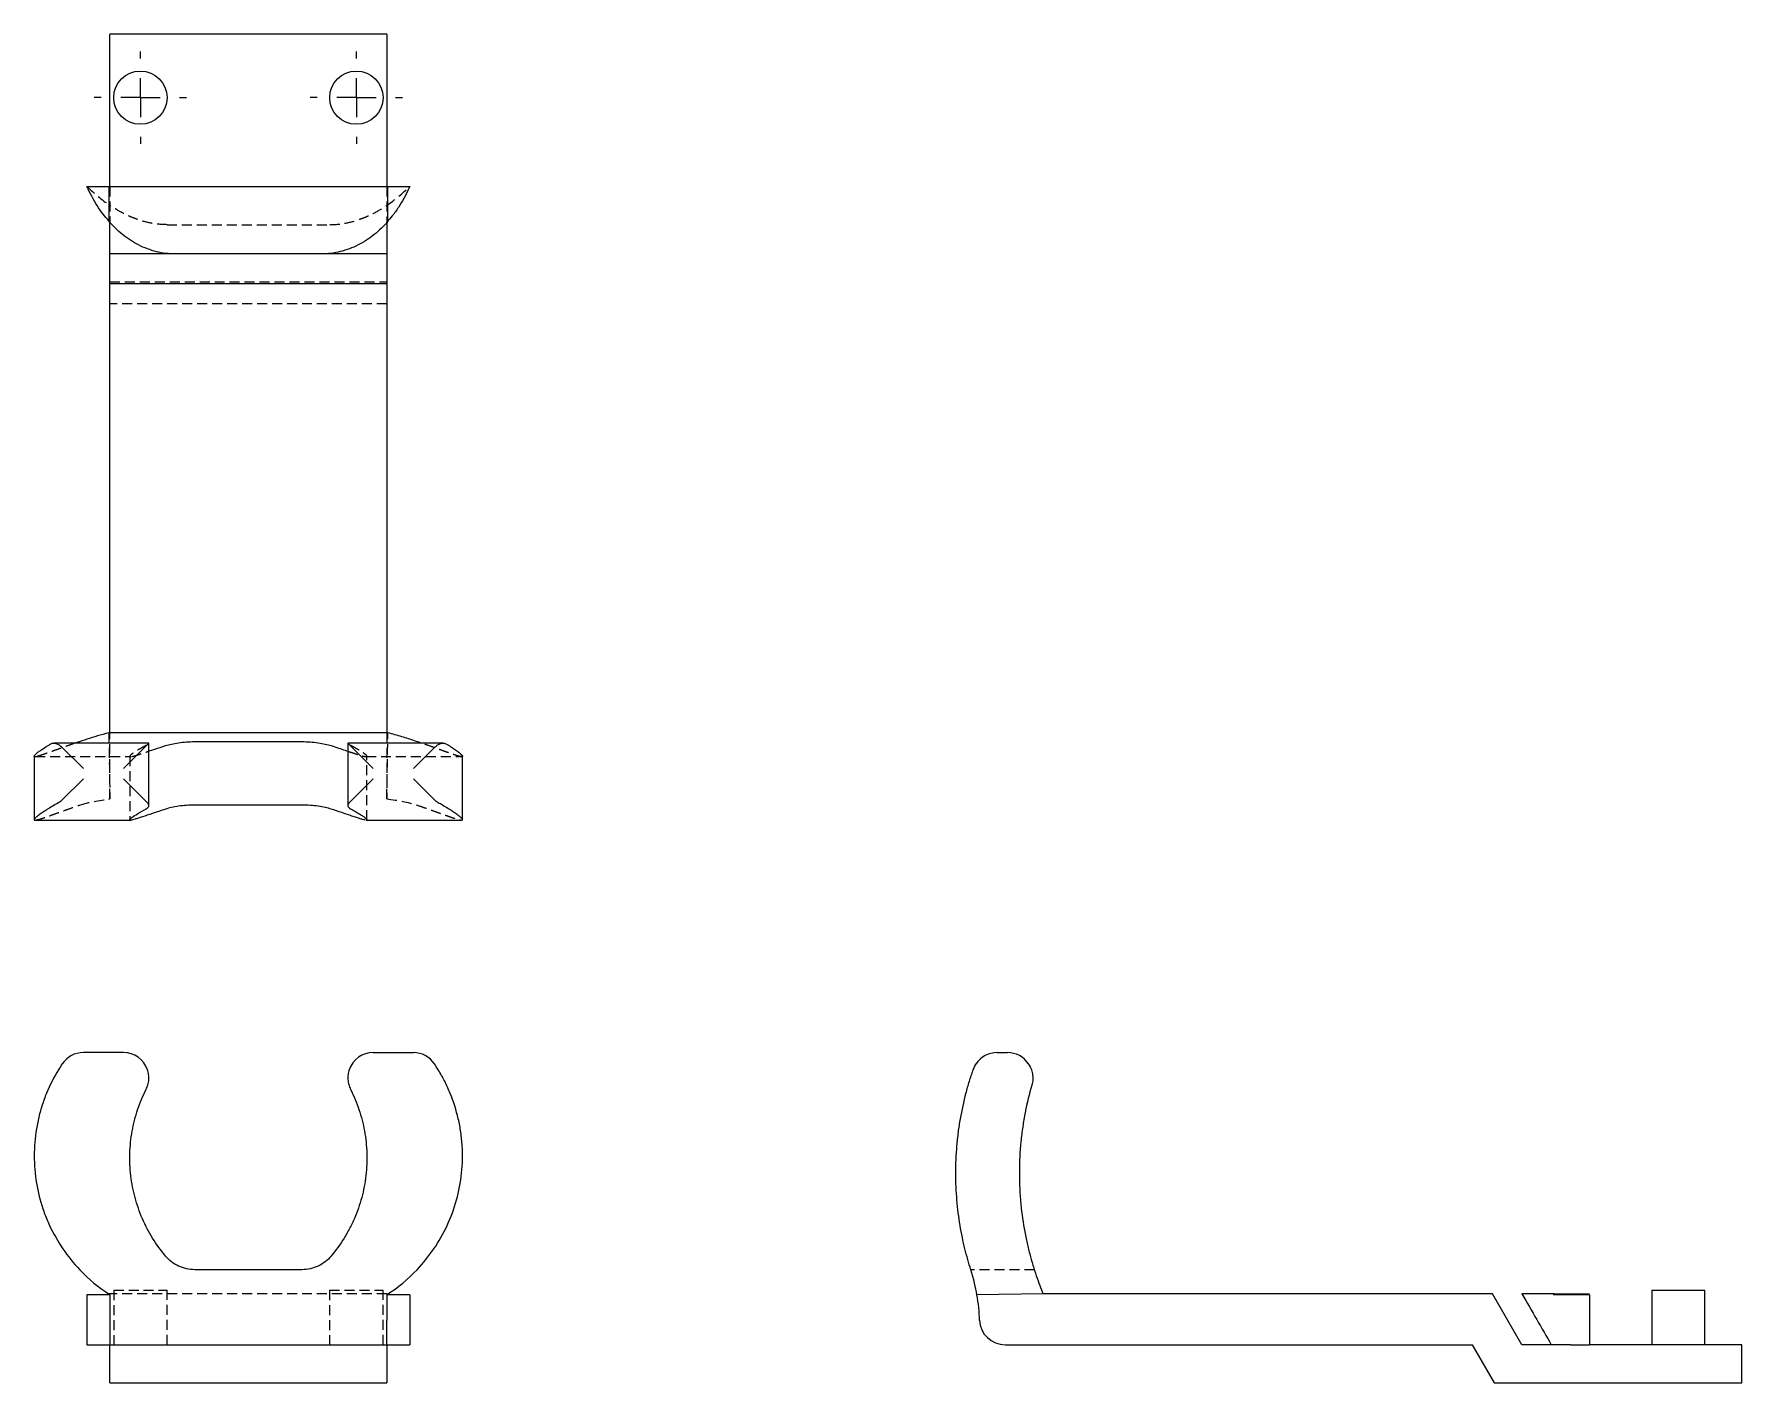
# Model space of a CAD drawing. Header units: millimetres. Extents: x 56 to 273, y 36 to 208.
import ezdxf

# ---------------------------------------------------------------- set-up
doc = ezdxf.new("R2010")
doc.units = ezdxf.units.MM
doc.linetypes.add('HIDDEN', pattern=[1.905, 1.27, -0.635])
doc.layers.add('10', color=7, linetype='Continuous')

# ---------------------------------------------------------------- blocks, each defined once
blk = doc.blocks.new('SW_CENTERMARKSYMBOL_0')
at = {"layer": '10', "color": 0}
for p, q in [((0, 5), (0, 5.89)), ((0, 0), (0, 2.5)), ((-5, 0), (-5.89, 0)), ((0, 0), (-2.5, 0)), ((0, 0), (0, -2.5)), ((0, 0), (2.5, 0)), ((5, 0), (5.89, 0)), ((0, -5), (0, -5.89))]:
    blk.add_line(p, q, dxfattribs=at)
blk = doc.blocks.new('SW_CENTERMARKSYMBOL_1')
at = {"layer": '10', "color": 0}
for p, q in [((0, 5), (0, 5.89)), ((0, 0), (0, 2.5)), ((-5, 0), (-5.89, 0)), ((0, 0), (-2.5, 0)), ((0, 0), (0, -2.5)), ((0, 0), (2.5, 0)), ((5, 0), (5.89, 0)), ((0, -5), (0, -5.89))]:
    blk.add_line(p, q, dxfattribs=at)

msp = doc.modelspace()

# ---------------------------------------------------------------- linework, layer by layer
at = {"color": 7, "linetype": 'Continuous', "lineweight": 25}
for p, q in [((100.62, 208), (65.38, 208)), ((65.38, 188.61), (65.38, 208)), ((100.62, 208), (100.62, 188.61)), ((62.47, 188.61), (65.24, 188.61)), ((65.24, 188.61), (100.76, 188.61)), ((65.24, 188.61), (65.24, 184.17)), ((100.76, 184.17), (100.76, 188.61)), ((100.76, 188.61), (103.53, 188.61)), ((65.38, 180.03), (65.38, 184.03)), ((100.62, 184.03), (100.62, 180.03)), ((73.72, 180.03), (65.38, 180.03)), ((65.38, 176.29), (65.38, 180.03)), ((92.28, 180.03), (73.72, 180.03)), ((100.62, 180.03), (92.28, 180.03)), ((100.62, 180.03), (100.62, 176.29)), ((65.38, 176.29), (100.62, 176.29)), ((65.38, 119.11), (65.38, 176.29)), ((100.62, 176.29), (100.62, 119.11)), ((70.34, 117.8), (58.24, 117.8)), ((65.38, 119.11), (65.24, 119.11)), ((100.62, 119.11), (65.38, 119.11)), ((67.11, 114.57), (70.34, 117.8)), ((70.34, 109.86), (70.34, 117.8)), ((76.18, 117.99), (89.82, 117.99)), ((95.66, 117.8), (95.66, 109.86)), ((107.76, 117.8), (95.66, 117.8)), ((95.66, 117.8), (98.89, 114.57)), ((100.62, 119.11), (100.76, 119.11)), ((55.76, 116.15), (55.76, 108.06)), ((59.32, 117.25), (62.01, 114.57)), ((103.99, 114.57), (106.68, 117.25)), ((110.24, 108.07), (110.24, 116.15)), ((62.01, 113.26), (59.32, 110.58)), ((70.16, 110.21), (67.11, 113.26)), ((98.89, 113.26), (95.84, 110.21)), ((106.68, 110.58), (103.99, 113.26)), ((89.82, 109.91), (76.18, 109.91)), ((55.88, 108), (68.03, 108)), ((97.97, 108), (110.13, 108)), ((67.11, 78.42), (62.01, 78.42)), ((98.89, 78.42), (103.99, 78.42)), ((178.26, 78.42), (179.57, 78.42)), ((89.82, 50.8), (76.18, 50.8)), ((261.53, 48.2), (261.53, 41.25)), ((261.53, 48.2), (268.31, 48.2)), ((268.31, 41.25), (268.31, 48.2)), ((62.47, 47.62), (62.47, 41.25)), ((65.38, 47.62), (65.38, 44.36)), ((100.62, 47.62), (100.62, 44.36)), ((103.53, 47.62), (103.53, 41.25)), ((184.11, 47.72), (175.69, 47.62)), ((241.29, 47.72), (184.11, 47.72)), ((245.03, 41.25), (241.29, 47.72)), ((249.17, 47.72), (253.61, 47.72)), ((253.61, 47.62), (253.61, 41.25)), ((65.38, 44.36), (65.38, 41.25)), ((100.62, 41.25), (100.62, 44.36)), ((65.38, 41.25), (100.62, 41.25)), ((65.38, 36.4), (65.38, 41.25)), ((100.62, 41.25), (100.62, 36.4)), ((179.26, 41.25), (238.69, 41.25)), ((238.69, 41.25), (241.49, 36.4)), ((251.22, 41.25), (245.03, 41.25)), ((273, 41.25), (253.61, 41.25)), ((273, 36.4), (273, 41.25)), ((65.38, 36.4), (100.62, 36.4)), ((241.49, 36.4), (273, 36.4))]:
    msp.add_line(p, q, dxfattribs=at)
at = {"color": 7, "linetype": 'HIDDEN', "lineweight": 18}
for p, q in [((65.38, 188.61), (65.38, 184.05)), ((100.62, 188.61), (100.62, 184.05)), ((65.38, 184.05), (65.24, 184.23)), ((65.38, 184.03), (65.38, 184.05)), ((72.65, 183.76), (93.35, 183.76)), ((100.76, 184.23), (100.62, 184.05)), ((100.62, 184.05), (100.62, 184.03)), ((65.38, 176.49), (100.62, 176.49)), ((100.62, 173.69), (65.38, 173.69)), ((65.38, 110.69), (65.38, 119.11)), ((100.62, 119.11), (100.62, 110.69)), ((55.89, 116.08), (68.03, 116.08)), ((67.92, 116.13), (67.92, 108.05)), ((97.97, 116.08), (110.12, 116.08)), ((98.08, 108), (98.08, 116.13)), ((182.99, 50.8), (174.91, 50.8)), ((65.87, 48.2), (72.66, 48.2)), ((65.87, 48.2), (65.87, 41.25)), ((72.66, 41.25), (72.66, 48.2)), ((93.34, 48.2), (100.13, 48.2)), ((93.34, 48.2), (93.34, 41.25)), ((100.13, 41.25), (100.13, 48.2)), ((65.38, 47.72), (65.24, 47.72)), ((65.38, 47.62), (65.38, 47.72)), ((100.62, 47.72), (65.38, 47.72)), ((100.62, 47.72), (100.62, 47.62)), ((100.62, 47.72), (100.76, 47.72))]:
    msp.add_line(p, q, dxfattribs=at)
at = {"color": 7, "linetype": 'Continuous', "lineweight": 25}
for centre in [(69.26, 199.92), (96.74, 199.92)]:
    msp.add_circle(centre, 3.39, dxfattribs=at)
for centre, radius, start, end in [((62.01, 75.19), 3.23, 90, 146.1223), ((67.11, 75.19), 3.23, 19.0314, 90), ((98.89, 75.19), 3.23, 90, 160.9686), ((103.99, 75.19), 3.23, 33.8777, 90), ((178.26, 75.19), 3.23, 90, 146.1223), ((179.57, 75.19), 3.23, 33.8777, 90), ((151.81, 43.44), 24.24, 2.1653, 9.9183), ((179.26, 44.48), 3.23, 182.1653, 270)]:
    msp.add_arc(centre, radius, start, end, dxfattribs=at)
at = {"color": 7, "linetype": 'HIDDEN', "lineweight": 18}
for centre, start, end in [((178.26, 75.19), 146.1223, 160.9686), ((179.57, 75.19), 24.761, 33.8777)]:
    msp.add_arc(centre, 3.23, start, end, dxfattribs=at)
for centre, start_param, end_param in [((76.77, 1680.48), 2.560798, 2.569071), ((89.23, 1680.48), 3.714115, 3.722387)]:
    msp.add_ellipse(centre, major_axis=(0, 1867.6), ratio=0.01125, start_param=start_param, end_param=end_param, dxfattribs=at)
at = {"color": 7, "linetype": 'Continuous', "lineweight": 25}
for points, knots in [([(65.24, 184.23), (65, 184.51), (64.47, 185.13), (63.75, 186.18), (63.05, 187.36), (62.67, 188.19), (62.47, 188.61)], [0, 0, 0, 0, 0.212346, 0.470784, 0.734598, 1, 1, 1, 1]), ([(103.53, 188.61), (103.34, 188.2), (102.96, 187.39), (102.28, 186.22), (101.56, 185.16), (101.01, 184.52), (100.76, 184.23)], [0, 0, 0, 0, 0.257671, 0.515325, 0.779659, 1, 1, 1, 1]), ([(73.72, 180.03), (72.9, 180.03), (72.1, 180.13), (70.93, 180.42), (70.54, 180.54), (69.78, 180.83), (69.4, 180.99), (68.68, 181.36), (68.33, 181.56), (67.65, 182), (67.32, 182.24), (66.36, 183), (65.78, 183.56), (65.24, 184.18)], [0, 0, 0, 0, 0.25, 0.25, 0.375, 0.375, 0.5, 0.5, 0.625, 0.625, 0.75, 0.75, 1, 1, 1, 1]), ([(100.76, 184.18), (100.22, 183.56), (99.64, 183), (98.69, 182.24), (98.36, 182.01), (97.68, 181.57), (97.32, 181.36), (96.24, 180.81), (95.48, 180.53), (93.92, 180.13), (93.1, 180.03), (92.28, 180.03)], [0, 0, 0, 0, 0.25, 0.25, 0.375, 0.375, 0.5, 0.5, 0.75, 0.75, 1, 1, 1, 1]), ([(55.77, 116.15), (55.77, 116.16), (55.75, 116.19), (55.85, 116.3), (56.05, 116.5), (56.39, 116.75), (56.91, 117.13), (57.45, 117.46), (57.79, 117.67)], [0, 0, 0, 0, 0.05581, 0.221505, 0.387206, 0.557523, 0.72785, 1, 1, 1, 1]), ([(57.79, 117.67), (57.9, 117.74), (58.02, 117.78), (58.26, 117.81), (58.39, 117.79), (58.66, 117.72), (58.79, 117.66), (59.06, 117.49), (59.19, 117.38), (59.32, 117.25)], [0, 0, 0, 0, 0.25, 0.25, 0.5, 0.5, 0.75, 0.75, 1, 1, 1, 1]), ([(65.24, 119.11), (64.75, 118.98), (63.79, 118.71), (62.45, 118.29), (61.51, 117.98), (61.05, 117.82), (60.98, 117.8)], [0, 0, 0, 0, 0.311177, 0.622359, 0.94229, 1, 1, 1, 1]), ([(70.34, 116.77), (70.59, 116.86), (71.2, 117.07), (72, 117.33), (72.47, 117.48)], [0, 0, 0, 0, 0.409731, 1, 1, 1, 1]), ([(72.47, 117.48), (72.69, 117.55), (72.94, 117.62), (73.49, 117.74), (73.8, 117.8), (74.44, 117.89), (74.77, 117.93), (75.46, 117.97), (75.82, 117.99), (76.18, 117.99)], [0, 0, 0, 0, 0.25, 0.25, 0.5, 0.5, 0.75, 0.75, 1, 1, 1, 1]), ([(89.82, 117.99), (90.18, 117.99), (90.53, 117.97), (91.22, 117.93), (91.56, 117.89), (92.2, 117.8), (92.5, 117.74), (93.06, 117.62), (93.31, 117.55), (93.53, 117.48)], [0, 0, 0, 0, 0.25, 0.25, 0.5, 0.5, 0.75, 0.75, 1, 1, 1, 1]), ([(93.53, 117.48), (93.85, 117.38), (94.49, 117.17), (95.19, 116.93), (95.55, 116.81), (95.66, 116.77)], [0, 0, 0, 0, 0.4051383, 0.8102606, 1, 1, 1, 1]), ([(105.01, 117.8), (104.73, 117.9), (103.95, 118.16), (102.55, 118.61), (101.36, 118.94), (100.76, 119.11)], [0, 0, 0, 0, 0.229749, 0.612904, 1, 1, 1, 1]), ([(106.68, 117.25), (106.81, 117.38), (106.94, 117.49), (107.21, 117.66), (107.34, 117.72), (107.61, 117.79), (107.74, 117.81), (107.98, 117.78), (108.1, 117.74), (108.21, 117.67)], [0, 0, 0, 0, 0.25, 0.25, 0.5, 0.5, 0.75, 0.75, 1, 1, 1, 1]), ([(108.21, 117.67), (108.43, 117.54), (108.86, 117.27), (109.37, 116.93), (109.78, 116.63), (110.07, 116.39), (110.22, 116.23), (110.23, 116.17), (110.23, 116.15)], [0, 0, 0, 0, 0.171717, 0.343424, 0.519799, 0.696164, 0.868017, 1, 1, 1, 1]), ([(58.84, 110.21), (58.57, 110.05), (58.03, 109.74), (57.35, 109.32), (56.77, 108.94), (56.31, 108.62), (55.99, 108.36), (55.79, 108.17), (55.74, 108.05), (55.78, 107.99), (55.87, 108), (55.88, 108.01)], [0, 0, 0, 0, 0.119868, 0.239728, 0.362795, 0.485852, 0.605837, 0.725816, 0.849762, 0.973707, 1, 1, 1, 1]), ([(72.47, 109.4), (71.86, 109.2), (71.32, 109.02), (70.33, 108.69), (69.9, 108.54), (69.33, 108.35), (69.16, 108.3), (68.85, 108.2), (68.71, 108.15), (68.34, 108.05), (68.16, 108.01), (68, 108), (67.96, 108), (67.92, 108.03), (67.91, 108.05), (67.96, 108.14), (68.05, 108.23), (68.39, 108.48), (68.62, 108.64), (69.21, 109), (69.57, 109.21), (69.99, 109.43)], [0, 0, 0, 0, 0.125, 0.125, 0.25, 0.25, 0.3125, 0.3125, 0.375, 0.375, 0.5, 0.5, 0.5625, 0.5625, 0.625, 0.625, 0.75, 0.75, 0.875, 0.875, 1, 1, 1, 1]), ([(69.99, 109.43), (70.09, 109.49), (70.17, 109.54), (70.28, 109.66), (70.32, 109.73), (70.34, 109.86), (70.34, 109.93), (70.28, 110.07), (70.23, 110.14), (70.16, 110.21)], [0, 0, 0, 0, 0.25, 0.25, 0.5, 0.5, 0.75, 0.75, 1, 1, 1, 1]), ([(76.18, 109.91), (75.82, 109.91), (75.47, 109.89), (74.78, 109.85), (74.44, 109.81), (73.8, 109.72), (73.5, 109.66), (72.94, 109.54), (72.69, 109.47), (72.47, 109.4)], [0, 0, 0, 0, 0.25, 0.25, 0.5, 0.5, 0.75, 0.75, 1, 1, 1, 1]), ([(93.53, 109.4), (93.31, 109.47), (93.06, 109.54), (92.51, 109.66), (92.2, 109.72), (91.56, 109.81), (91.23, 109.84), (90.54, 109.89), (90.18, 109.91), (89.82, 109.91)], [0, 0, 0, 0, 0.25, 0.25, 0.5, 0.5, 0.75, 0.75, 1, 1, 1, 1]), ([(97.87, 108.01), (97.86, 108.01), (97.79, 108.02), (97.54, 108.08), (97.14, 108.2), (96.63, 108.36), (95.9, 108.61), (94.91, 108.95), (94, 109.25), (93.53, 109.4)], [0, 0, 0, 0, 0.040105, 0.174097, 0.308093, 0.445762, 0.583437, 0.790289, 1, 1, 1, 1]), ([(95.84, 110.21), (95.77, 110.14), (95.72, 110.07), (95.66, 109.93), (95.66, 109.86), (95.68, 109.73), (95.72, 109.67), (95.83, 109.55), (95.91, 109.49), (96.01, 109.43)], [0, 0, 0, 0, 0.25, 0.25, 0.5, 0.5, 0.75, 0.75, 1, 1, 1, 1]), ([(96.01, 109.43), (96.22, 109.32), (96.64, 109.08), (97.16, 108.77), (97.57, 108.51), (97.87, 108.29), (98.05, 108.13), (98.1, 108.04), (98.07, 107.99), (97.99, 108), (97.97, 108.01)], [0, 0, 0, 0, 0.136821, 0.273634, 0.414188, 0.554735, 0.691656, 0.828574, 0.969819, 1, 1, 1, 1]), ([(110.13, 108), (110.13, 108), (110.21, 107.99), (110.25, 108.03), (110.24, 108.12), (110.1, 108.28), (109.84, 108.51), (109.46, 108.78), (108.98, 109.11), (108.4, 109.48), (107.78, 109.85), (107.34, 110.11), (107.16, 110.21)], [0, 0, 0, 0, 0.000989, 0.11562, 0.230251, 0.348392, 0.466537, 0.578681, 0.690831, 0.80576, 0.920697, 1, 1, 1, 1]), ([(58.84, 76.24), (58.26, 75.29), (57.75, 74.29), (57.11, 72.73), (56.92, 72.19), (56.57, 71.11), (56.42, 70.56), (56.03, 68.87), (55.87, 67.73), (55.76, 66.01), (55.75, 65.44), (55.77, 64.28), (55.81, 63.69), (55.99, 61.95), (56.21, 60.81), (56.67, 59.14), (56.84, 58.59), (57.24, 57.5), (57.46, 56.96), (58.19, 55.4), (58.75, 54.41), (60.03, 52.52), (60.75, 51.63), (61.54, 50.8)], [0, 0, 0, 0, 0.125, 0.125, 0.1875, 0.1875, 0.25, 0.25, 0.375, 0.375, 0.4375, 0.4375, 0.5, 0.5, 0.625, 0.625, 0.6875, 0.6875, 0.75, 0.75, 0.875, 0.875, 1, 1, 1, 1]), ([(69.99, 73.74), (70.09, 73.93), (70.17, 74.13), (70.28, 74.55), (70.32, 74.76), (70.34, 75.19), (70.34, 75.41), (70.28, 75.83), (70.23, 76.04), (70.16, 76.24)], [0, 0, 0, 0, 0.25, 0.25, 0.5, 0.5, 0.75, 0.75, 1, 1, 1, 1]), ([(95.84, 76.24), (95.77, 76.04), (95.72, 75.83), (95.66, 75.41), (95.66, 75.2), (95.68, 74.77), (95.72, 74.55), (95.83, 74.14), (95.91, 73.93), (96.01, 73.74)], [0, 0, 0, 0, 0.25, 0.25, 0.5, 0.5, 0.75, 0.75, 1, 1, 1, 1]), ([(104.46, 50.8), (105.25, 51.63), (105.96, 52.51), (107.24, 54.39), (107.8, 55.38), (108.78, 57.48), (109.17, 58.56), (109.79, 60.78), (110.01, 61.92), (110.25, 64.25), (110.27, 65.41), (110.17, 67.13), (110.11, 67.71), (109.95, 68.85), (109.84, 69.42), (109.45, 71.11), (109.11, 72.19), (108.47, 73.75), (108.23, 74.26), (107.73, 75.27), (107.45, 75.76), (107.16, 76.24)], [0, 0, 0, 0, 0.125, 0.125, 0.25, 0.25, 0.375, 0.375, 0.5, 0.5, 0.625, 0.625, 0.6875, 0.6875, 0.75, 0.75, 0.875, 0.875, 0.9375, 0.9375, 1, 1, 1, 1]), ([(174.91, 50.8), (174.64, 51.63), (174.39, 52.51), (173.93, 54.39), (173.72, 55.38), (173.37, 57.48), (173.24, 58.56), (173.05, 60.78), (173, 61.92), (173, 64.25), (173.05, 65.41), (173.2, 67.13), (173.26, 67.71), (173.41, 68.85), (173.5, 69.42), (173.79, 71.11), (174.03, 72.19), (174.43, 73.75), (174.58, 74.26), (174.88, 75.27), (175.04, 75.76), (175.21, 76.24)], [0, 0, 0, 0, 0.125, 0.125, 0.25, 0.25, 0.375, 0.375, 0.5, 0.5, 0.625, 0.625, 0.6875, 0.6875, 0.75, 0.75, 0.875, 0.875, 0.9375, 0.9375, 1, 1, 1, 1]), ([(182.25, 76.99), (182.38, 76.79), (182.49, 76.59), (182.66, 76.16), (182.72, 75.94), (182.79, 75.47), (182.81, 75.24), (182.78, 74.77), (182.74, 74.53), (182.67, 74.29)], [0, 0, 0, 0, 0.25, 0.25, 0.5, 0.5, 0.75, 0.75, 1, 1, 1, 1]), ([(182.67, 74.29), (182.35, 73.17), (182.06, 72.01), (181.71, 70.21), (181.61, 69.6), (181.42, 68.36), (181.34, 67.72), (181.16, 65.83), (181.09, 64.57), (181.08, 62.67), (181.09, 62.04), (181.14, 60.78), (181.18, 60.16), (181.34, 58.34), (181.5, 57.16), (181.8, 55.46), (181.91, 54.9), (182.15, 53.84), (182.27, 53.32), (182.53, 52.32), (182.67, 51.84), (182.95, 50.91), (183.1, 50.46), (183.53, 49.17), (183.83, 48.4), (184.11, 47.72)], [0, 0, 0, 0, 0.125, 0.125, 0.1875, 0.1875, 0.25, 0.25, 0.375, 0.375, 0.4375, 0.4375, 0.5, 0.5, 0.625, 0.625, 0.6875, 0.6875, 0.75, 0.75, 0.8125, 0.8125, 0.875, 0.875, 1, 1, 1, 1]), ([(72.47, 52.53), (71.86, 53.25), (71.32, 54.01), (70.33, 55.59), (69.9, 56.42), (69.33, 57.72), (69.16, 58.17), (68.85, 59.06), (68.71, 59.51), (68.34, 60.88), (68.16, 61.81), (68, 63.22), (67.96, 63.7), (67.92, 64.66), (67.91, 65.13), (67.96, 66.55), (68.05, 67.49), (68.39, 69.34), (68.62, 70.27), (69.21, 72.04), (69.57, 72.9), (69.99, 73.74)], [0, 0, 0, 0, 0.125, 0.125, 0.25, 0.25, 0.3125, 0.3125, 0.375, 0.375, 0.5, 0.5, 0.5625, 0.5625, 0.625, 0.625, 0.75, 0.75, 0.875, 0.875, 1, 1, 1, 1]), ([(96.01, 73.74), (96.43, 72.9), (96.78, 72.05), (97.37, 70.29), (97.61, 69.38), (97.86, 67.98), (97.93, 67.51), (98.02, 66.57), (98.06, 66.09), (98.1, 64.68), (98.06, 63.74), (97.9, 62.32), (97.83, 61.84), (97.65, 60.9), (97.54, 60.44), (97.17, 59.07), (96.86, 58.18), (96.3, 56.88), (96.1, 56.45), (95.66, 55.62), (95.43, 55.21), (94.69, 54.01), (94.14, 53.25), (93.53, 52.53)], [0, 0, 0, 0, 0.125, 0.125, 0.25, 0.25, 0.3125, 0.3125, 0.375, 0.375, 0.5, 0.5, 0.5625, 0.5625, 0.625, 0.625, 0.75, 0.75, 0.8125, 0.8125, 0.875, 0.875, 1, 1, 1, 1]), ([(76.18, 50.8), (75.82, 50.8), (75.47, 50.84), (74.78, 51), (74.44, 51.11), (73.8, 51.41), (73.5, 51.59), (72.94, 52.02), (72.69, 52.26), (72.47, 52.53)], [0, 0, 0, 0, 0.25, 0.25, 0.5, 0.5, 0.75, 0.75, 1, 1, 1, 1]), ([(93.53, 52.53), (93.31, 52.26), (93.06, 52.02), (92.51, 51.6), (92.2, 51.41), (91.56, 51.11), (91.23, 51), (90.54, 50.84), (90.18, 50.8), (89.82, 50.8)], [0, 0, 0, 0, 0.25, 0.25, 0.5, 0.5, 0.75, 0.75, 1, 1, 1, 1]), ([(65.38, 47.62), (64.77, 47.62), (64.23, 47.62), (63.26, 47.62), (62.84, 47.62), (62.47, 47.62)], [0, 0, 0, 0, 0.5, 0.5, 1, 1, 1, 1]), ([(103.53, 47.62), (103.16, 47.62), (102.74, 47.62), (101.77, 47.62), (101.23, 47.62), (100.62, 47.62)], [0, 0, 0, 0, 0.5, 0.5, 1, 1, 1, 1]), ([(249.18, 47.72), (248.56, 47.72), (248, 47.72), (247.24, 47.72), (247.01, 47.72), (246.57, 47.72), (246.36, 47.72), (245.81, 47.72), (245.53, 47.72), (245.13, 47.72), (245.03, 47.72), (245.03, 47.72)], [0, 0, 0, 0, 0.25, 0.25, 0.375, 0.375, 0.5, 0.5, 0.75, 0.75, 1, 1, 1, 1]), ([(253.61, 47.62), (252.77, 47.62), (251.97, 47.62), (250.45, 47.62), (249.73, 47.62), (249.05, 47.62)], [0, 0, 0, 0, 0.5, 0.5, 1, 1, 1, 1])]:
    msp.add_open_spline(points, degree=3, knots=knots, dxfattribs=at)
at = {"color": 7, "linetype": 'HIDDEN', "lineweight": 18}
for points in [[(62.47, 188.61), (63.39, 187.74), (64.34, 186.93), (65.38, 186.22)], [(100.62, 186.22), (101.66, 186.93), (102.61, 187.74), (103.53, 188.61)], [(65.24, 184.18), (65.29, 184.13), (65.34, 184.09), (65.38, 184.05)], [(100.62, 184.05), (100.66, 184.09), (100.71, 184.14), (100.76, 184.18)], [(61.54, 109.91), (62.68, 110.29), (63.96, 110.53), (65.38, 110.69)], [(100.62, 110.69), (102.04, 110.53), (103.32, 110.29), (104.46, 109.91)], [(249.18, 47.71), (249.13, 47.68), (249.09, 47.65), (249.05, 47.62)]]:
    msp.add_open_spline(points, degree=3, dxfattribs=at)
for points, knots in [([(72.65, 183.76), (71.99, 183.76), (71.35, 183.82), (70.08, 184.05), (69.46, 184.22), (68.53, 184.55), (68.23, 184.67), (67.63, 184.93), (67.34, 185.07), (66.48, 185.52), (65.92, 185.85), (65.38, 186.22)], [0, 0, 0, 0, 0.25, 0.25, 0.5, 0.5, 0.625, 0.625, 0.75, 0.75, 1, 1, 1, 1]), ([(93.35, 183.76), (94.01, 183.76), (94.65, 183.82), (95.92, 184.05), (96.54, 184.22), (97.47, 184.55), (97.77, 184.67), (98.37, 184.93), (98.66, 185.07), (99.52, 185.51), (100.08, 185.85), (100.62, 186.22)], [0, 0, 0, 0, 0.25, 0.25, 0.5, 0.5, 0.625, 0.625, 0.75, 0.75, 1, 1, 1, 1]), ([(60.98, 117.8), (60.66, 117.69), (59.96, 117.44), (59, 117.1), (58.1, 116.77), (57.33, 116.49), (56.71, 116.28), (56.25, 116.14), (55.95, 116.08), (55.77, 116.07), (55.77, 116.13), (55.77, 116.15)], [0, 0, 0, 0, 0.0998002, 0.2182856, 0.3367633, 0.4591168, 0.5814602, 0.692809, 0.8041531, 0.9193431, 1, 1, 1, 1]), ([(69.99, 117.51), (69.78, 117.4), (69.36, 117.16), (68.84, 116.86), (68.43, 116.59), (68.13, 116.37), (67.95, 116.22), (67.9, 116.12), (67.93, 116.08), (68.01, 116.08), (68.03, 116.09)], [0, 0, 0, 0, 0.136821, 0.273634, 0.414188, 0.554735, 0.691656, 0.828574, 0.969819, 1, 1, 1, 1]), ([(95.66, 116.77), (95.8, 116.72), (96.2, 116.59), (96.73, 116.41), (97.26, 116.24), (97.66, 116.13), (97.93, 116.08), (98.08, 116.08), (98.09, 116.15), (98, 116.27), (97.78, 116.44), (97.41, 116.69), (96.86, 117.04), (96.29, 117.36), (96.01, 117.51)], [0, 0, 0, 0, 0.046086, 0.130786, 0.213308, 0.295826, 0.381025, 0.466223, 0.544325, 0.622429, 0.702828, 0.783231, 0.890974, 1, 1, 1, 1]), ([(110.23, 116.15), (110.24, 116.14), (110.25, 116.09), (110.16, 116.07), (109.94, 116.1), (109.6, 116.18), (109.15, 116.33), (108.59, 116.52), (107.92, 116.76), (107.14, 117.05), (106.24, 117.37), (105.53, 117.63), (105.09, 117.77), (105.01, 117.8)], [0, 0, 0, 0, 0.0246648, 0.1343563, 0.2440491, 0.3460979, 0.4481505, 0.5529608, 0.6577765, 0.763891, 0.8700106, 0.9786924, 1, 1, 1, 1]), ([(68.13, 116.09), (68.14, 116.1), (68.21, 116.1), (68.46, 116.16), (68.85, 116.28), (69.38, 116.45), (69.86, 116.61), (70.22, 116.73), (70.34, 116.77)], [0, 0, 0, 0, 0.062205, 0.270035, 0.477871, 0.691404, 0.904948, 1, 1, 1, 1]), ([(55.88, 108.01), (55.93, 108.01), (56.03, 108.01), (56.33, 108.09), (56.77, 108.22), (57.32, 108.41), (57.98, 108.65), (58.74, 108.92), (59.61, 109.24), (60.54, 109.57), (61.22, 109.8), (61.54, 109.91)], [0, 0, 0, 0, 0.08675, 0.199909, 0.316325, 0.432745, 0.546857, 0.660974, 0.777879, 0.894788, 1, 1, 1, 1]), ([(104.46, 109.91), (104.84, 109.78), (105.58, 109.52), (106.59, 109.16), (107.5, 108.83), (108.3, 108.55), (108.96, 108.31), (109.49, 108.14), (109.85, 108.03), (109.98, 108.02), (110.03, 108.01)], [0, 0, 0, 0, 0.129402, 0.2588, 0.391697, 0.524585, 0.654098, 0.783603, 0.91743, 1, 1, 1, 1])]:
    msp.add_open_spline(points, degree=3, knots=knots, dxfattribs=at)
at = {"color": 7, "linetype": 'Continuous', "lineweight": 25}
for points in [[(59.32, 110.58), (59.17, 110.42), (59.01, 110.3), (58.84, 110.21)], [(107.16, 110.21), (106.99, 110.3), (106.83, 110.42), (106.68, 110.58)], [(59.32, 76.99), (59.17, 76.76), (59.01, 76.51), (58.84, 76.24)], [(107.16, 76.24), (106.99, 76.51), (106.83, 76.76), (106.68, 76.99)], [(175.21, 76.24), (175.3, 76.51), (175.42, 76.76), (175.58, 76.99)], [(61.54, 50.8), (62.68, 49.6), (63.96, 48.54), (65.38, 47.62)], [(100.62, 47.62), (102.04, 48.54), (103.32, 49.6), (104.46, 50.8)], [(175.69, 47.62), (175.53, 48.54), (175.29, 49.6), (174.91, 50.8)], [(245.03, 47.72), (246.29, 45.53), (247.53, 43.37), (248.76, 41.25)], [(249.05, 47.62), (249.09, 47.65), (249.14, 47.68), (249.18, 47.71)], [(62.47, 41.25), (63.39, 41.25), (64.34, 41.25), (65.38, 41.25)], [(100.62, 41.25), (101.66, 41.25), (102.61, 41.25), (103.53, 41.25)], [(251.22, 41.25), (251.93, 41.25), (252.74, 41.25), (253.61, 41.25)]]:
    msp.add_open_spline(points, degree=3, dxfattribs=at)

# ---------------------------------------------------------------- block references
at = {"layer": '10'}
for name, p in [('SW_CENTERMARKSYMBOL_1', (69.26, 199.92)), ('SW_CENTERMARKSYMBOL_0', (96.74, 199.92))]:
    msp.add_blockref(name, p, dxfattribs=at)

doc.saveas('drawing.dxf')
